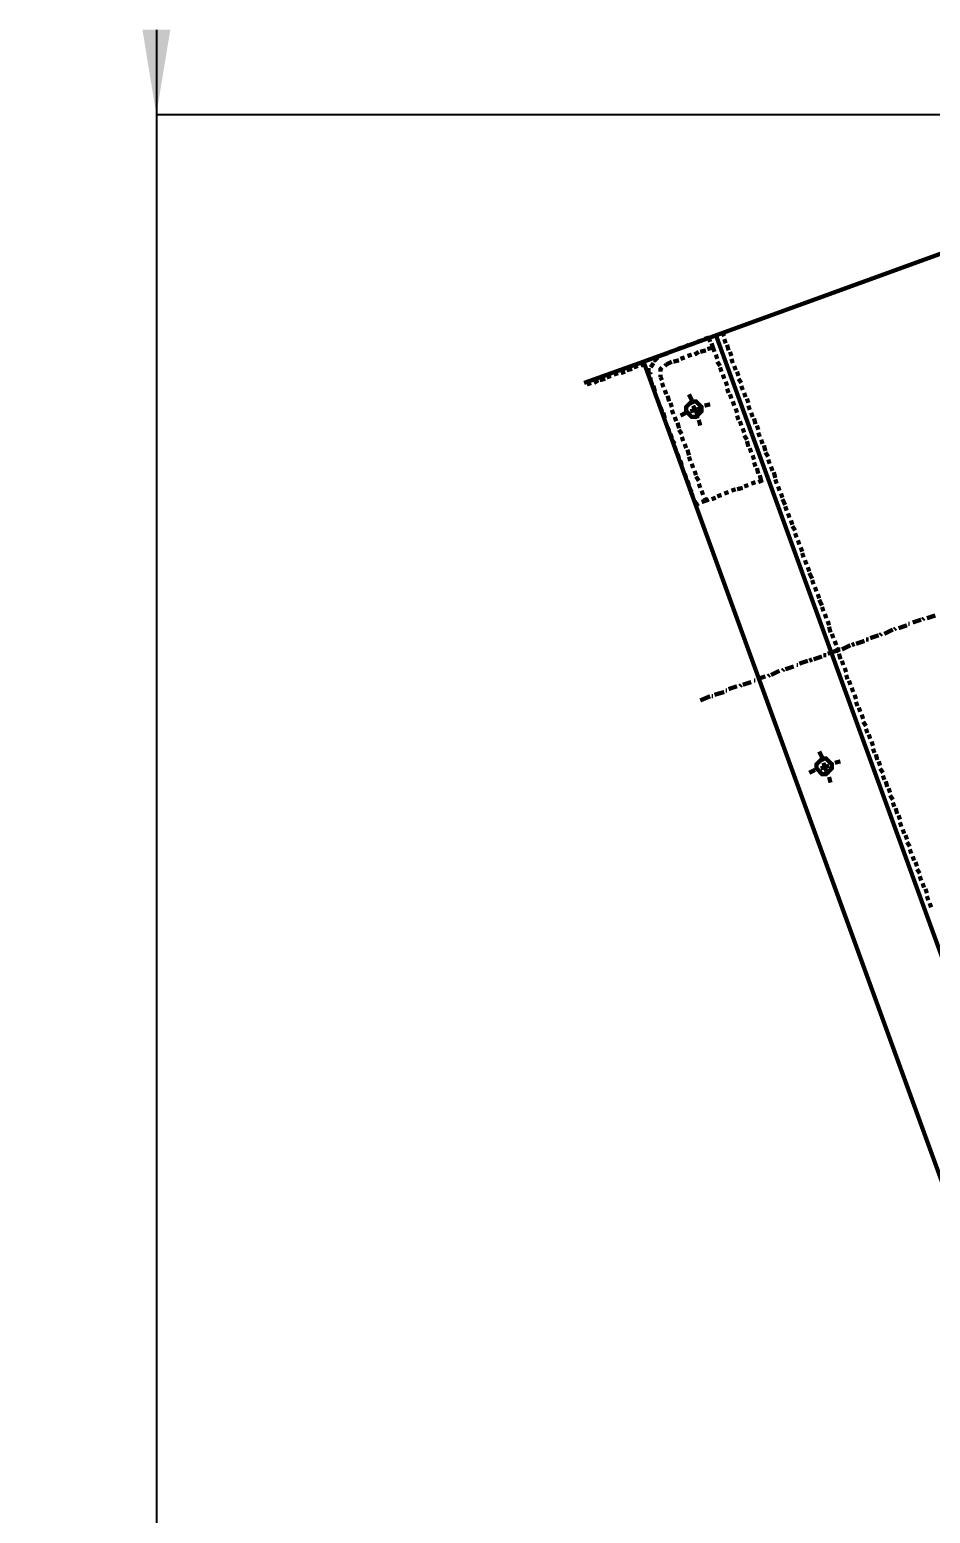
# Model space of a CAD drawing. Extents: x -2.4 to 13.4, y -16 to -5.
# Drawn here: x 0.135 to 1.194, y -8.863 to -7.118 of the extents above; entities that cross this region are included whole.
import ezdxf

# ---------------------------------------------------------------- set-up
doc = ezdxf.new("R2010")
doc.units = 0
doc.header["$MEASUREMENT"] = 0
doc.dimstyles.get("Standard").update_dxf_attribs({"dimtxt": 0.1, "dimasz": 0.1, "dimexe": 1.25, "dimexo": 0.625, "dimtad": 1, "dimtih": 1, "dimtxsty": 'Standard', "dimcen": 2.5, "dimazin": 3, "dimtfac": 1, "dimtmove": 0, "dimatfit": 3})

# ---------------------------------------------------------------- blocks, each defined once
blk = doc.blocks.new('_CLOSEDFILLED')
at = {"color": 0, "linetype": 'BYBLOCK'}
blk.add_solid([(-1, 0.164), (0, 0), (-1, -0.164)], dxfattribs=at)
blk = doc.blocks.new('*D10')
for p, q in [((0.2837, -7.1184), (0.2837, -9.7353)), ((1.6566, -7.2184), (0.2837, -7.2184)), ((0.2837, -10.4353), (0.2837, -13.0522)), ((0.847, -12.9522), (0.2837, -12.9522))]:
    blk.add_line(p, q)
at = {"layer": 'Defpoints'}
for p in [(0.2837, -7.2184), (1.6566, -7.2184), (0.847, -12.9522)]:
    blk.add_point(p, dxfattribs=at)
at = {"xscale": 0.1, "yscale": 0.1}
for p, rotation in [((0.2837, -7.2184), 270), ((0.2837, -12.9522), 90)]:
    blk.add_blockref('_CLOSEDFILLED', p, dxfattribs=dict(at, rotation=rotation))
at = {"insert": (0.2837, -10.0853), "char_height": 0.1, "attachment_point": 5, "rotation": 270}
blk.add_mtext('3000 mm', dxfattribs=at)

msp = doc.modelspace()

# ---------------------------------------------------------------- linework, layer by layer
at = {"color": 0, "const_width": 0.005}
for points in [[(3.742, -12.9522), (2.8387, -12.9522), (0.857, -7.5088), (1.6554, -7.2188)], [(0.9203, -7.4855), (0.9253, -7.4838)], [(0.9287, -7.4822), (0.9337, -7.4805)], [(0.9354, -7.4855), (0.9337, -7.4805)], [(2.9337, -12.9522), (0.942, -7.4772)], [(0.952, -7.4788), (0.9503, -7.4755)], [(0.9537, -7.4872), (0.952, -7.4822)], [(0.8737, -7.5038), (0.8704, -7.5072), (0.8687, -7.5072)], [(0.8804, -7.5005), (0.8754, -7.5022)], [(0.8804, -7.5005), (0.8853, -7.4989)], [(0.8887, -7.4972), (0.8937, -7.4955)], [(0.897, -7.4939), (0.902, -7.4922)], [(0.9004, -7.5055), (0.9054, -7.5038)], [(0.9037, -7.4922), (0.9104, -7.4889)], [(0.9087, -7.5022), (0.9137, -7.5005)], [(0.912, -7.4889), (0.917, -7.4872)], [(0.917, -7.5005), (0.922, -7.4972)], [(0.9237, -7.4972), (0.9304, -7.4955)], [(0.932, -7.4939), (0.9387, -7.4922)], [(0.9387, -7.4922), (0.937, -7.4872)], [(0.9404, -7.4972), (0.9387, -7.4922)], [(0.9437, -7.5055), (0.942, -7.5005)], [(0.957, -7.4955), (0.9553, -7.4889)], [(0.9604, -7.5022), (0.9587, -7.4972)], [(0.857, -7.5088), (0.787, -7.5338)], [(0.8354, -7.5205), (0.8303, -7.5222)], [(0.8437, -7.5172), (0.837, -7.5188)], [(0.8504, -7.5138), (0.8454, -7.5155)], [(0.8587, -7.5105), (0.8537, -7.5138)], [(0.8654, -7.5188), (0.8637, -7.5188), (0.8654, -7.5239)], [(0.8687, -7.5105), (0.8654, -7.5155)], [(0.8787, -7.5155), (0.877, -7.5172), (0.877, -7.5205)], [(0.8837, -7.5122), (0.882, -7.5138)], [(0.8837, -7.5122), (0.8903, -7.5088)], [(0.892, -7.5088), (0.8987, -7.5072)], [(0.947, -7.5138), (0.9437, -7.5088)], [(0.9487, -7.5205), (0.947, -7.5155)], [(0.962, -7.5105), (0.9604, -7.5055)], [(0.9654, -7.5188), (0.9637, -7.5138)], [(0.9687, -7.5255), (0.967, -7.5205)], [(0.7953, -7.5338), (0.7903, -7.5355)], [(0.8037, -7.5305), (0.7987, -7.5338)], [(0.812, -7.5289), (0.8054, -7.5305)], [(0.8187, -7.5255), (0.8137, -7.5272)], [(0.827, -7.5222), (0.822, -7.5239)], [(0.8654, -7.5272), (0.8654, -7.5305)], [(0.867, -7.5355), (0.8654, -7.5305)], [(0.8704, -7.5438), (0.8687, -7.5372)], [(0.877, -7.5239), (0.877, -7.5272)], [(0.8787, -7.5305), (0.877, -7.5272)], [(0.8804, -7.5388), (0.8787, -7.5338)], [(0.952, -7.5289), (0.9503, -7.5239)], [(0.9553, -7.5372), (0.9537, -7.5322)], [(0.972, -7.5338), (0.9687, -7.5289)], [(0.9737, -7.5422), (0.972, -7.5372)], [(0.872, -7.5505), (0.8704, -7.5455)], [(0.8754, -7.5589), (0.8737, -7.5539)], [(0.8837, -7.5472), (0.882, -7.5422)], [(0.887, -7.5555), (0.8853, -7.5488)], [(0.9137, -7.5539), (0.9104, -7.5472)], [(0.9153, -7.5589), (0.9137, -7.5555)], [(0.957, -7.5455), (0.9553, -7.5405)], [(0.9604, -7.5522), (0.9587, -7.5472)], [(0.9637, -7.5605), (0.962, -7.5555)], [(0.977, -7.5505), (0.9754, -7.5455)], [(0.9803, -7.5572), (0.9787, -7.5522)], [(0.8787, -7.5672), (0.877, -7.5622)], [(0.882, -7.5755), (0.8804, -7.5688)], [(0.8903, -7.5622), (0.8887, -7.5572)], [(0.892, -7.5705), (0.8903, -7.5655)], [(0.8954, -7.5788), (0.8937, -7.5738)], [(0.9071, -7.5688), (0.9004, -7.5722)], [(0.9104, -7.5688), (0.9087, -7.5688)], [(0.9237, -7.5638), (0.912, -7.5672)], [(0.9203, -7.5705), (0.9153, -7.5605)], [(0.9203, -7.5755), (0.9203, -7.5722)], [(0.927, -7.5622), (0.9253, -7.5622)], [(0.9354, -7.5589), (0.9287, -7.5605)], [(0.967, -7.5688), (0.9654, -7.5638)], [(0.9687, -7.5772), (0.967, -7.5722)], [(0.982, -7.5655), (0.9803, -7.5605)], [(0.9853, -7.5738), (0.9837, -7.5688)], [(0.8837, -7.5822), (0.882, -7.5772)], [(0.887, -7.5905), (0.8853, -7.5855)], [(0.8987, -7.5872), (0.897, -7.5805)], [(0.902, -7.5938), (0.8987, -7.5889)], [(0.9237, -7.5839), (0.922, -7.5772)], [(0.972, -7.5839), (0.9704, -7.5788)], [(0.9754, -7.5922), (0.9737, -7.5872)], [(0.9887, -7.5822), (0.987, -7.5755)], [(0.992, -7.5889), (0.9904, -7.5839)], [(0.8903, -7.5988), (0.8887, -7.5938)], [(0.8937, -7.6055), (0.8903, -7.6005)], [(0.8954, -7.6139), (0.8937, -7.6088)], [(0.9037, -7.6022), (0.902, -7.5972)], [(0.9071, -7.6105), (0.9054, -7.6055)], [(0.9787, -7.6005), (0.9754, -7.5955)], [(0.9803, -7.6088), (0.9787, -7.6022)], [(0.9937, -7.5972), (0.992, -7.5922)], [(0.997, -7.6055), (0.9954, -7.6005)], [(1.0004, -7.6139), (0.9987, -7.6072)], [(0.8987, -7.6222), (0.897, -7.6172)], [(0.902, -7.6305), (0.9004, -7.6255)], [(0.9104, -7.6189), (0.9087, -7.6122)], [(0.912, -7.6255), (0.9104, -7.6205)], [(0.9837, -7.6155), (0.982, -7.6105)], [(0.987, -7.6239), (0.9853, -7.6189)], [(1.0037, -7.6205), (1.0004, -7.6155)], [(1.0054, -7.6288), (1.0037, -7.6239)], [(0.9037, -7.6372), (0.902, -7.6322)], [(0.9071, -7.6455), (0.9054, -7.6405)], [(0.9153, -7.6338), (0.9137, -7.6288)], [(0.9187, -7.6422), (0.917, -7.6372)], [(0.922, -7.6489), (0.9187, -7.6438)], [(0.9887, -7.6322), (0.987, -7.6272)], [(0.992, -7.6405), (0.9904, -7.6338)], [(0.992, -7.6505), (0.9954, -7.6489), (0.9937, -7.6422)], [(1.0087, -7.6372), (1.007, -7.6322)], [(1.012, -7.6455), (1.0103, -7.6388)], [(0.9104, -7.6539), (0.9087, -7.6489)], [(0.9137, -7.6622), (0.9104, -7.6555)], [(0.9237, -7.6572), (0.922, -7.6522)], [(0.927, -7.6655), (0.9253, -7.6605)], [(0.9604, -7.6605), (0.9654, -7.6588)], [(0.967, -7.6588), (0.9737, -7.6572)], [(0.9754, -7.6555), (0.9803, -7.6539)], [(0.9837, -7.6522), (0.9887, -7.6505)], [(1.0137, -7.6522), (1.012, -7.6472)], [(1.017, -7.6605), (1.0153, -7.6555)], [(0.9153, -7.6688), (0.9137, -7.6638)], [(0.9187, -7.6772), (0.917, -7.6722)], [(0.9187, -7.6772), (0.922, -7.6755)], [(0.9253, -7.6738), (0.9304, -7.6722), (0.9287, -7.6688)], [(0.9304, -7.6722), (0.9337, -7.6705)], [(0.937, -7.6705), (0.942, -7.6688)], [(0.9437, -7.6672), (0.9487, -7.6655)], [(0.952, -7.6638), (0.957, -7.6622)], [(1.0204, -7.6688), (1.0187, -7.6638)], [(1.0237, -7.6772), (1.0204, -7.6705)], [(1.0254, -7.6839), (1.0237, -7.6789)], [(1.0287, -7.6922), (1.027, -7.6872)], [(1.0321, -7.7005), (1.0304, -7.6955)], [(1.0354, -7.7072), (1.0321, -7.7022)], [(1.037, -7.7155), (1.0354, -7.7105)], [(1.0403, -7.7238), (1.0387, -7.7188)], [(1.0437, -7.7322), (1.042, -7.7272)], [(1.0453, -7.7389), (1.0437, -7.7338)], [(1.0487, -7.7472), (1.047, -7.7422)], [(1.052, -7.7555), (1.0503, -7.7505)], [(1.0554, -7.7638), (1.052, -7.7572)], [(1.057, -7.7705), (1.0554, -7.7655)], [(1.0604, -7.7789), (1.0587, -7.7739)], [(1.0637, -7.7872), (1.062, -7.7822)], [(1.067, -7.7955), (1.0637, -7.7888)], [(1.0687, -7.8022), (1.067, -7.7972)], [(1.072, -7.8105), (1.0704, -7.8055)], [(1.0753, -7.8188), (1.0737, -7.8138)], [(1.1687, -7.8172), (1.1703, -7.8172)], [(1.1737, -7.8155), (1.1837, -7.8122)], [(1.1854, -7.8122), (1.187, -7.8105)], [(1.1904, -7.8105), (1.2003, -7.8072)], [(1.077, -7.8272), (1.0753, -7.8205)], [(1.0803, -7.8339), (1.0787, -7.8288)], [(1.1187, -7.8355), (1.122, -7.8355)], [(1.1237, -7.8339), (1.1337, -7.8305)], [(1.1353, -7.8305), (1.137, -7.8288)], [(1.1403, -7.8288), (1.1504, -7.8238)], [(1.152, -7.8238), (1.1537, -7.8222)], [(1.1571, -7.8222), (1.167, -7.8188)], [(1.0737, -7.8522), (1.0837, -7.8488)], [(1.0837, -7.8422), (1.082, -7.8372)], [(1.087, -7.8505), (1.0837, -7.8455)], [(1.0854, -7.8472), (1.0887, -7.8472)], [(1.0887, -7.8588), (1.087, -7.8522)], [(1.0904, -7.8472), (1.1004, -7.8422)], [(1.102, -7.8422), (1.1053, -7.8405)], [(1.107, -7.8405), (1.117, -7.8372)], [(1.0204, -7.8722), (1.022, -7.8705)], [(1.0237, -7.8705), (1.0337, -7.8672)], [(1.037, -7.8655), (1.0387, -7.8655)], [(1.0403, -7.8639), (1.0503, -7.8605)], [(1.052, -7.8605), (1.0554, -7.8588)], [(1.057, -7.8588), (1.067, -7.8555)], [(1.0687, -7.8538), (1.072, -7.8538)], [(1.092, -7.8655), (1.0904, -7.8605)], [(1.0954, -7.8739), (1.0937, -7.8689)], [(0.9737, -7.8888), (0.9837, -7.8855)], [(0.987, -7.8838), (0.9887, -7.8838)], [(0.9904, -7.8822), (1.0004, -7.8788)], [(1.0037, -7.8788), (1.0054, -7.8772)], [(1.007, -7.8772), (1.017, -7.8722)], [(1.097, -7.8822), (1.0954, -7.8772)], [(1.1004, -7.8888), (1.0987, -7.8838)], [(0.9237, -7.9072), (0.9354, -7.9022)], [(0.937, -7.9022), (0.9387, -7.9022)], [(0.9404, -7.9005), (0.952, -7.8972)], [(0.9537, -7.8955), (0.9553, -7.8955)], [(0.957, -7.8938), (0.967, -7.8905)], [(0.9704, -7.8905), (0.972, -7.8888)], [(1.1037, -7.8972), (1.102, -7.8922)], [(1.107, -7.9055), (1.1053, -7.9005)], [(1.1087, -7.9138), (1.107, -7.9088)], [(1.112, -7.9205), (1.1103, -7.9155)], [(1.1154, -7.9289), (1.1137, -7.9238)], [(1.1187, -7.9372), (1.1154, -7.9322)], [(1.1204, -7.9455), (1.1187, -7.9405)], [(1.1237, -7.9522), (1.122, -7.9472)], [(1.127, -7.9605), (1.1254, -7.9555)], [(1.067, -7.9738), (1.0637, -7.9672)], [(1.1287, -7.9688), (1.127, -7.9639)], [(1.132, -7.9772), (1.1304, -7.9705)], [(1.0587, -7.9889), (1.052, -7.9922)], [(1.0637, -7.9872), (1.062, -7.9889)], [(1.0753, -7.9838), (1.0654, -7.9872)], [(1.0687, -7.9788), (1.067, -7.9755)], [(1.072, -7.9905), (1.0687, -7.9805)], [(1.0737, -7.9939), (1.0737, -7.9922)], [(1.0803, -7.9822), (1.077, -7.9822)], [(1.0887, -7.9788), (1.082, -7.9805)], [(1.1353, -7.9838), (1.1337, -7.9788)], [(1.1387, -7.9922), (1.1353, -7.9872)], [(1.077, -8.0038), (1.0753, -7.9972)], [(1.1403, -8.0005), (1.1387, -7.9955)], [(1.1437, -8.0088), (1.142, -8.0022)], [(1.147, -8.0155), (1.1454, -8.0105)], [(1.1504, -8.0239), (1.147, -8.0188)], [(1.152, -8.0322), (1.1504, -8.0272)], [(1.1554, -8.0405), (1.1537, -8.0338)], [(1.1587, -8.0472), (1.1571, -8.0422)], [(1.1604, -8.0555), (1.1587, -8.0505)], [(1.1637, -8.0638), (1.162, -8.0589)], [(1.167, -8.0705), (1.1653, -8.0655)], [(1.1703, -8.0788), (1.167, -8.0738)], [(1.172, -8.0872), (1.1703, -8.0822)], [(1.1753, -8.0955), (1.1737, -8.0905)], [(1.1787, -8.1022), (1.177, -8.0972)], [(1.182, -8.1105), (1.1787, -8.1055)], [(1.1837, -8.1189), (1.182, -8.1139)], [(1.187, -8.1272), (1.1854, -8.1222)], [(1.1904, -8.1338), (1.1887, -8.1288)], [(1.192, -8.1422), (1.1904, -8.1372)], [(1.1954, -8.1505), (1.1937, -8.1455)]]:
    msp.add_lwpolyline(points, dxfattribs=at)
for points in [[(0.9162, -7.5555), (0.9139, -7.5555), (0.9071, -7.5623), (0.9071, -7.5647), (0.9071, -7.5669), (0.9139, -7.5738), (0.9162, -7.5738), (0.9185, -7.5738), (0.9253, -7.5669), (0.9253, -7.5647), (0.9253, -7.5623), (0.9185, -7.5555), (0.9162, -7.5555)], [(1.0695, -7.9755), (1.0672, -7.9755), (1.0604, -7.9824), (1.0604, -7.9847), (1.0604, -7.987), (1.0672, -7.9939), (1.0695, -7.9939), (1.0718, -7.9939), (1.0787, -7.987), (1.0787, -7.9847), (1.0787, -7.9824), (1.0718, -7.9755), (1.0695, -7.9755)]]:
    msp.add_lwpolyline(points, close=True, dxfattribs=at)

# ---------------------------------------------------------------- dimensions: what is measured, and where the dimension line sits
at = {"linetype": 'Continuous'}
dim = msp.add_linear_dim(base=(0.2837, -7.2184), p1=(1.6566, -7.2184), p2=(0.847, -12.9522), angle=90, text='3000 mm', dimstyle='Standard', dxfattribs=at)
dim.commit()
dim.dimension.update_dxf_attribs({"geometry": '*D10', "text_midpoint": (0.2837, -10.0853), "dimtype": 160, "text_rotation": 270})

doc.saveas('drawing.dxf')
